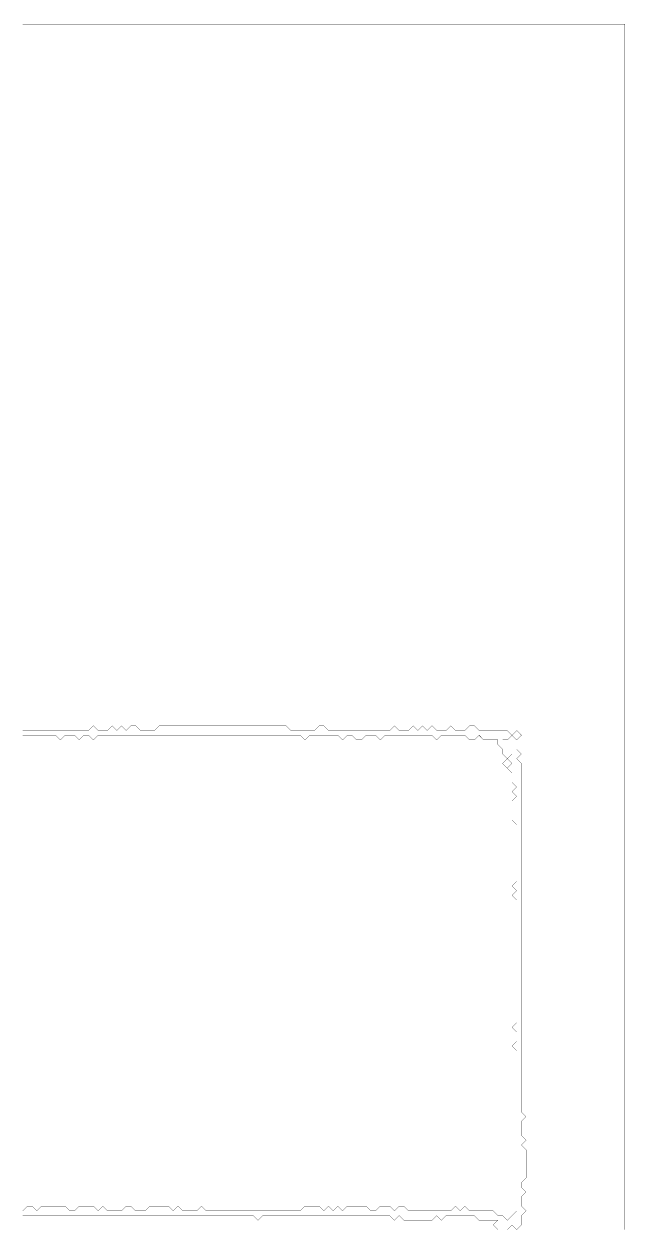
# Model space of a CAD drawing. Header units: metres. Extents: x 0 to 4998, y -4998 to 0.
# Drawn here: x 3749 to 4998, y -2494 to 0 of the extents above; entities that cross this region are included whole.
import ezdxf

# ---------------------------------------------------------------- set-up
doc = ezdxf.new("R2010")
doc.units = ezdxf.units.M
doc.layers.add('conductor', color=1, linetype='Continuous')
doc.layers.add('substrate', color=5, linetype='Continuous')

msp = doc.modelspace()

# ---------------------------------------------------------------- linework, layer by layer
at = {"layer": 'conductor', "const_width": 0.5}
msp.add_lwpolyline([(3746.21875, -2464.875), (3756, -2455.09375), (3765.78125, -2455.09375), (3775.5625, -2464.875), (3785.34375, -2455.09375), (3795.125, -2455.09375), (3804.90625, -2455.09375), (3814.6875, -2455.09375), (3824.46875, -2455.09375), (3834.25, -2455.09375), (3844.03125, -2464.875), (3853.8125, -2464.875), (3863.59375, -2455.09375), (3873.375, -2455.09375), (3883.15625, -2455.09375), (3892.9375, -2455.09375), (3902.71875, -2464.875), (3912.5, -2455.09375), (3922.28125, -2464.875), (3932.0625, -2464.875), (3941.84375, -2464.875), (3951.625, -2464.875), (3961.40625, -2455.09375), (3971.1875, -2455.09375), (3980.96875, -2464.875), (3990.75, -2464.875), (4000.53125, -2464.875), (4010.3125, -2455.09375), (4020.09375, -2455.09375), (4029.875, -2455.09375), (4039.65625, -2455.09375), (4049.4375, -2455.09375), (4059.21875, -2464.875), (4069, -2455.09375), (4078.78125, -2464.875), (4088.5625, -2464.875), (4098.34375, -2464.875), (4108.125, -2464.875), (4117.90625, -2455.09375), (4127.6875, -2464.875), (4137.46875, -2464.875), (4147.25, -2464.875), (4157.03125, -2464.875), (4166.8125, -2464.875), (4176.59375, -2464.875), (4186.375, -2464.875), (4196.15625, -2464.875), (4205.9375, -2464.875), (4215.71875, -2464.875), (4225.5, -2464.875), (4235.28125, -2464.875), (4245.0625, -2464.875), (4254.84375, -2464.875), (4264.625, -2464.875), (4274.40625, -2464.875), (4284.1875, -2464.875), (4293.96875, -2464.875), (4303.75, -2464.875), (4313.53125, -2464.875), (4323.3125, -2464.875), (4333.09375, -2455.09375), (4342.875, -2455.09375), (4352.65625, -2455.09375), (4362.4375, -2455.09375), (4372.21875, -2464.875), (4382, -2455.09375), (4391.78125, -2464.875), (4401.5625, -2455.09375), (4411.34375, -2464.875), (4421.125, -2455.09375), (4430.90625, -2455.09375), (4440.6875, -2455.09375), (4450.46875, -2455.09375), (4460.25, -2455.09375), (4470.03125, -2464.875), (4479.8125, -2464.875), (4489.59375, -2455.09375), (4499.375, -2455.09375), (4509.15625, -2455.09375), (4518.9375, -2464.875), (4528.71875, -2455.09375), (4538.5, -2455.09375), (4548.28125, -2464.875), (4558.0625, -2464.875), (4567.84375, -2464.875), (4577.625, -2464.875), (4587.40625, -2464.875), (4597.1875, -2464.875), (4606.96875, -2464.875), (4616.75, -2464.875), (4626.53125, -2464.875), (4636.3125, -2464.875), (4646.09375, -2455.09375), (4655.875, -2464.875), (4665.65625, -2455.09375), (4675.4375, -2464.875), (4685.21875, -2464.875), (4695, -2464.875), (4704.78125, -2464.875), (4714.5625, -2464.875), (4724.34375, -2464.875), (4734.125, -2474.65625), (4743.90625, -2474.65625), (4753.6875, -2484.4375), (4763.46875, -2474.65625), (4773.25, -2464.875), (4773.25, -2455.09375), (4773.25, -2445.3125), (4773.25, -2435.53125), (4773.25, -2425.75), (4773.25, -2415.96875), (4773.25, -2406.1875), (4773.25, -2396.40625), (4773.25, -2386.625), (4773.25, -2376.84375), (4773.25, -2367.0625), (4773.25, -2357.28125), (4773.25, -2347.5), (4773.25, -2337.71875), (4773.25, -2327.9375), (4773.25, -2318.15625), (4773.25, -2308.375), (4773.25, -2298.59375), (4773.25, -2288.8125), (4773.25, -2279.03125), (4773.25, -2269.25), (4773.25, -2259.46875), (4773.25, -2249.6875), (4773.25, -2239.90625), (4773.25, -2230.125), (4773.25, -2220.34375), (4773.25, -2210.5625), (4773.25, -2200.78125), (4773.25, -2191), (4773.25, -2181.21875), (4773.25, -2171.4375), (4773.25, -2161.65625), (4773.25, -2151.875), (4773.25, -2142.09375), (4773.25, -2132.3125), (4763.46875, -2122.53125), (4773.25, -2112.75), (4773.25, -2102.96875), (4773.25, -2093.1875), (4763.46875, -2083.40625), (4773.25, -2073.625), (4773.25, -2063.84375), (4773.25, -2054.0625), (4773.25, -2044.28125), (4773.25, -2034.5), (4773.25, -2024.71875), (4773.25, -2014.9375), (4773.25, -2005.15625), (4773.25, -1995.375), (4773.25, -1985.59375), (4773.25, -1975.8125), (4773.25, -1966.03125), (4773.25, -1956.25), (4773.25, -1946.46875), (4773.25, -1936.6875), (4773.25, -1926.90625), (4773.25, -1917.125), (4773.25, -1907.34375), (4773.25, -1897.5625), (4773.25, -1887.78125), (4773.25, -1878), (4773.25, -1868.21875), (4773.25, -1858.4375), (4773.25, -1848.65625), (4773.25, -1838.875), (4773.25, -1829.09375), (4773.25, -1819.3125), (4763.46875, -1809.53125), (4773.25, -1799.75), (4763.46875, -1789.96875), (4773.25, -1780.1875), (4773.25, -1770.40625), (4773.25, -1760.625), (4773.25, -1750.84375), (4773.25, -1741.0625), (4773.25, -1731.28125), (4773.25, -1721.5), (4773.25, -1711.71875), (4773.25, -1701.9375), (4773.25, -1692.15625), (4773.25, -1682.375), (4773.25, -1672.59375), (4773.25, -1662.8125), (4763.46875, -1653.03125), (4763.46875, -1643.25), (4763.46875, -1633.46875), (4763.46875, -1623.6875), (4763.46875, -1613.90625), (4773.25, -1604.125), (4763.46875, -1594.34375), (4773.25, -1584.5625), (4763.46875, -1574.78125), (4763.46875, -1565), (4763.46875, -1555.21875), (4753.6875, -1545.4375), (4763.46875, -1535.65625), (4763.46875, -1525.875), (4763.46875, -1516.09375), (4753.6875, -1525.875), (4743.90625, -1516.09375), (4743.90625, -1506.3125), (4734.125, -1496.53125), (4734.125, -1486.75), (4724.34375, -1486.75), (4714.5625, -1486.75), (4704.78125, -1486.75), (4695, -1476.96875), (4685.21875, -1486.75), (4675.4375, -1486.75), (4665.65625, -1476.96875), (4655.875, -1476.96875), (4646.09375, -1476.96875), (4636.3125, -1476.96875), (4626.53125, -1476.96875), (4616.75, -1476.96875), (4606.96875, -1486.75), (4597.1875, -1476.96875), (4587.40625, -1476.96875), (4577.625, -1476.96875), (4567.84375, -1476.96875), (4558.0625, -1476.96875), (4548.28125, -1476.96875), (4538.5, -1476.96875), (4528.71875, -1476.96875), (4518.9375, -1476.96875), (4509.15625, -1476.96875), (4499.375, -1476.96875), (4489.59375, -1486.75), (4479.8125, -1476.96875), (4470.03125, -1476.96875), (4460.25, -1476.96875), (4450.46875, -1486.75), (4440.6875, -1486.75), (4430.90625, -1476.96875), (4421.125, -1476.96875), (4411.34375, -1486.75), (4401.5625, -1476.96875), (4391.78125, -1476.96875), (4382, -1476.96875), (4372.21875, -1476.96875), (4362.4375, -1476.96875), (4352.65625, -1476.96875), (4342.875, -1476.96875), (4333.09375, -1486.75), (4323.3125, -1476.96875), (4313.53125, -1476.96875), (4303.75, -1476.96875), (4293.96875, -1476.96875), (4284.1875, -1476.96875), (4274.40625, -1476.96875), (4264.625, -1476.96875), (4254.84375, -1476.96875), (4245.0625, -1476.96875), (4235.28125, -1476.96875), (4225.5, -1476.96875), (4215.71875, -1476.96875), (4205.9375, -1476.96875), (4196.15625, -1476.96875), (4186.375, -1476.96875), (4176.59375, -1476.96875), (4166.8125, -1476.96875), (4157.03125, -1476.96875), (4147.25, -1476.96875), (4137.46875, -1476.96875), (4127.6875, -1476.96875), (4117.90625, -1476.96875), (4108.125, -1476.96875), (4098.34375, -1476.96875), (4088.5625, -1476.96875), (4078.78125, -1476.96875), (4069, -1476.96875), (4059.21875, -1476.96875), (4049.4375, -1476.96875), (4039.65625, -1476.96875), (4029.875, -1476.96875), (4020.09375, -1476.96875), (4010.3125, -1476.96875), (4000.53125, -1476.96875), (3990.75, -1476.96875), (3980.96875, -1476.96875), (3971.1875, -1476.96875), (3961.40625, -1476.96875), (3951.625, -1476.96875), (3941.84375, -1476.96875), (3932.0625, -1476.96875), (3922.28125, -1476.96875), (3912.5, -1476.96875), (3902.71875, -1476.96875), (3892.9375, -1486.75), (3883.15625, -1476.96875), (3873.375, -1476.96875), (3863.59375, -1486.75), (3853.8125, -1476.96875), (3844.03125, -1476.96875), (3834.25, -1476.96875), (3824.46875, -1486.75), (3814.6875, -1476.96875), (3804.90625, -1476.96875), (3795.125, -1476.96875), (3785.34375, -1476.96875), (3775.5625, -1476.96875), (3765.78125, -1476.96875), (3756, -1476.96875), (3746.21875, -1476.96875)], dxfattribs=at)
msp.add_lwpolyline([(4743.90625, -1535.65625), (4753.6875, -1525.875), (4763.46875, -1535.65625), (4753.6875, -1545.4375)], close=True, dxfattribs=at)
at = {"layer": 'substrate', "const_width": 0.5}
for points in [[(4998.21875, -2504), (4998.21875, -2494.21875), (4998.21875, -2484.4375), (4998.21875, -2474.65625), (4998.21875, -2464.875), (4998.21875, -2455.09375), (4998.21875, -2445.3125), (4998.21875, -2435.53125), (4998.21875, -2425.75), (4998.21875, -2415.96875), (4998.21875, -2406.1875), (4998.21875, -2396.40625), (4998.21875, -2386.625), (4998.21875, -2376.84375), (4998.21875, -2367.0625), (4998.21875, -2357.28125), (4998.21875, -2347.5), (4998.21875, -2337.71875), (4998.21875, -2327.9375), (4998.21875, -2318.15625), (4998.21875, -2308.375), (4998.21875, -2298.59375), (4998.21875, -2288.8125), (4998.21875, -2279.03125), (4998.21875, -2269.25), (4998.21875, -2259.46875), (4998.21875, -2249.6875), (4998.21875, -2239.90625), (4998.21875, -2230.125), (4998.21875, -2220.34375), (4998.21875, -2210.5625), (4998.21875, -2200.78125), (4998.21875, -2191), (4998.21875, -2181.21875), (4998.21875, -2171.4375), (4998.21875, -2161.65625), (4998.21875, -2151.875), (4998.21875, -2142.09375), (4998.21875, -2132.3125), (4998.21875, -2122.53125), (4998.21875, -2112.75), (4998.21875, -2102.96875), (4998.21875, -2093.1875), (4998.21875, -2083.40625), (4998.21875, -2073.625), (4998.21875, -2063.84375), (4998.21875, -2054.0625), (4998.21875, -2044.28125), (4998.21875, -2034.5), (4998.21875, -2024.71875), (4998.21875, -2014.9375), (4998.21875, -2005.15625), (4998.21875, -1995.375), (4998.21875, -1985.59375), (4998.21875, -1975.8125), (4998.21875, -1966.03125), (4998.21875, -1956.25), (4998.21875, -1946.46875), (4998.21875, -1936.6875), (4998.21875, -1926.90625), (4998.21875, -1917.125), (4998.21875, -1907.34375), (4998.21875, -1897.5625), (4998.21875, -1887.78125), (4998.21875, -1878), (4998.21875, -1868.21875), (4998.21875, -1858.4375), (4998.21875, -1848.65625), (4998.21875, -1838.875), (4998.21875, -1829.09375), (4998.21875, -1819.3125), (4998.21875, -1809.53125), (4998.21875, -1799.75), (4998.21875, -1789.96875), (4998.21875, -1780.1875), (4998.21875, -1770.40625), (4998.21875, -1760.625), (4998.21875, -1750.84375), (4998.21875, -1741.0625), (4998.21875, -1731.28125), (4998.21875, -1721.5), (4998.21875, -1711.71875), (4998.21875, -1701.9375), (4998.21875, -1692.15625), (4998.21875, -1682.375), (4998.21875, -1672.59375), (4998.21875, -1662.8125), (4998.21875, -1653.03125), (4998.21875, -1643.25), (4998.21875, -1633.46875), (4998.21875, -1623.6875), (4998.21875, -1613.90625), (4998.21875, -1604.125), (4998.21875, -1594.34375), (4998.21875, -1584.5625), (4998.21875, -1574.78125), (4998.21875, -1565), (4998.21875, -1555.21875), (4998.21875, -1545.4375), (4998.21875, -1535.65625), (4998.21875, -1525.875), (4998.21875, -1516.09375), (4998.21875, -1506.3125), (4998.21875, -1496.53125), (4998.21875, -1486.75), (4998.21875, -1476.96875), (4998.21875, -1467.1875), (4998.21875, -1457.40625), (4998.21875, -1447.625), (4998.21875, -1437.84375), (4998.21875, -1428.0625), (4998.21875, -1418.28125), (4998.21875, -1408.5), (4998.21875, -1398.71875), (4998.21875, -1388.9375), (4998.21875, -1379.15625), (4998.21875, -1369.375), (4998.21875, -1359.59375), (4998.21875, -1349.8125), (4998.21875, -1340.03125), (4998.21875, -1330.25), (4998.21875, -1320.46875), (4998.21875, -1310.6875), (4998.21875, -1300.90625), (4998.21875, -1291.125), (4998.21875, -1281.34375), (4998.21875, -1271.5625), (4998.21875, -1261.78125), (4998.21875, -1252), (4998.21875, -1242.21875), (4998.21875, -1232.4375), (4998.21875, -1222.65625), (4998.21875, -1212.875), (4998.21875, -1203.09375), (4998.21875, -1193.3125), (4998.21875, -1183.53125), (4998.21875, -1173.75), (4998.21875, -1163.96875), (4998.21875, -1154.1875), (4998.21875, -1144.40625), (4998.21875, -1134.625), (4998.21875, -1124.84375), (4998.21875, -1115.0625), (4998.21875, -1105.28125), (4998.21875, -1095.5), (4998.21875, -1085.71875), (4998.21875, -1075.9375), (4998.21875, -1066.15625), (4998.21875, -1056.375), (4998.21875, -1046.59375), (4998.21875, -1036.8125), (4998.21875, -1027.03125), (4998.21875, -1017.25), (4998.21875, -1007.46875), (4998.21875, -997.6875), (4998.21875, -987.90625), (4998.21875, -978.125), (4998.21875, -968.34375), (4998.21875, -958.5625), (4998.21875, -948.78125), (4998.21875, -939), (4998.21875, -929.21875), (4998.21875, -919.4375), (4998.21875, -909.65625), (4998.21875, -899.875), (4998.21875, -890.09375), (4998.21875, -880.3125), (4998.21875, -870.53125), (4998.21875, -860.75), (4998.21875, -850.96875), (4998.21875, -841.1875), (4998.21875, -831.40625), (4998.21875, -821.625), (4998.21875, -811.84375), (4998.21875, -802.0625), (4998.21875, -792.28125), (4998.21875, -782.5), (4998.21875, -772.71875), (4998.21875, -762.9375), (4998.21875, -753.15625), (4998.21875, -743.375), (4998.21875, -733.59375), (4998.21875, -723.8125), (4998.21875, -714.03125), (4998.21875, -704.25), (4998.21875, -694.46875), (4998.21875, -684.6875), (4998.21875, -674.90625), (4998.21875, -665.125), (4998.21875, -655.34375), (4998.21875, -645.5625), (4998.21875, -635.78125), (4998.21875, -626), (4998.21875, -616.21875), (4998.21875, -606.4375), (4998.21875, -596.65625), (4998.21875, -586.875), (4998.21875, -577.09375), (4998.21875, -567.3125), (4998.21875, -557.53125), (4998.21875, -547.75), (4998.21875, -537.96875), (4998.21875, -528.1875), (4998.21875, -518.40625), (4998.21875, -508.625), (4998.21875, -498.84375), (4998.21875, -489.0625), (4998.21875, -479.28125), (4998.21875, -469.5), (4998.21875, -459.71875), (4998.21875, -449.9375), (4998.21875, -440.15625), (4998.21875, -430.375), (4998.21875, -420.59375), (4998.21875, -410.8125), (4998.21875, -401.03125), (4998.21875, -391.25), (4998.21875, -381.46875), (4998.21875, -371.6875), (4998.21875, -361.90625), (4998.21875, -352.125), (4998.21875, -342.34375), (4998.21875, -332.5625), (4998.21875, -322.78125), (4998.21875, -313), (4998.21875, -303.21875), (4998.21875, -293.4375), (4998.21875, -283.65625), (4998.21875, -273.875), (4998.21875, -264.09375), (4998.21875, -254.3125), (4998.21875, -244.53125), (4998.21875, -234.75), (4998.21875, -224.96875), (4998.21875, -215.1875), (4998.21875, -205.40625), (4998.21875, -195.625), (4998.21875, -185.84375), (4998.21875, -176.0625), (4998.21875, -166.28125), (4998.21875, -156.5), (4998.21875, -146.71875), (4998.21875, -136.9375), (4998.21875, -127.15625), (4998.21875, -117.375), (4998.21875, -107.59375), (4998.21875, -97.8125), (4998.21875, -88.03125), (4998.21875, -78.25), (4998.21875, -68.46875), (4998.21875, -58.6875), (4998.21875, -48.90625), (4998.21875, -39.125), (4998.21875, -29.34375), (4998.21875, -19.5625), (4998.21875, -9.78125), (4998.21875, 0), (4988.4375, 0), (4978.65625, 0), (4968.875, 0), (4959.09375, 0), (4949.3125, 0), (4939.53125, 0), (4929.75, 0), (4919.96875, 0), (4910.1875, 0), (4900.40625, 0), (4890.625, 0), (4880.84375, 0), (4871.0625, 0), (4861.28125, 0), (4851.5, 0), (4841.71875, 0), (4831.9375, 0), (4822.15625, 0), (4812.375, 0), (4802.59375, 0), (4792.8125, 0), (4783.03125, 0), (4773.25, 0), (4763.46875, 0), (4753.6875, 0), (4743.90625, 0), (4734.125, 0), (4724.34375, 0), (4714.5625, 0), (4704.78125, 0), (4695, 0), (4685.21875, 0), (4675.4375, 0), (4665.65625, 0), (4655.875, 0), (4646.09375, 0), (4636.3125, 0), (4626.53125, 0), (4616.75, 0), (4606.96875, 0), (4597.1875, 0), (4587.40625, 0), (4577.625, 0), (4567.84375, 0), (4558.0625, 0), (4548.28125, 0), (4538.5, 0), (4528.71875, 0), (4518.9375, 0), (4509.15625, 0), (4499.375, 0), (4489.59375, 0), (4479.8125, 0), (4470.03125, 0), (4460.25, 0), (4450.46875, 0), (4440.6875, 0), (4430.90625, 0), (4421.125, 0), (4411.34375, 0), (4401.5625, 0), (4391.78125, 0), (4382, 0), (4372.21875, 0), (4362.4375, 0), (4352.65625, 0), (4342.875, 0), (4333.09375, 0), (4323.3125, 0), (4313.53125, 0), (4303.75, 0), (4293.96875, 0), (4284.1875, 0), (4274.40625, 0), (4264.625, 0), (4254.84375, 0), (4245.0625, 0), (4235.28125, 0), (4225.5, 0), (4215.71875, 0), (4205.9375, 0), (4196.15625, 0), (4186.375, 0), (4176.59375, 0), (4166.8125, 0), (4157.03125, 0), (4147.25, 0), (4137.46875, 0), (4127.6875, 0), (4117.90625, 0), (4108.125, 0), (4098.34375, 0), (4088.5625, 0), (4078.78125, 0), (4069, 0), (4059.21875, 0), (4049.4375, 0), (4039.65625, 0), (4029.875, 0), (4020.09375, 0), (4010.3125, 0), (4000.53125, 0), (3990.75, 0), (3980.96875, 0), (3971.1875, 0), (3961.40625, 0), (3951.625, 0), (3941.84375, 0), (3932.0625, 0), (3922.28125, 0), (3912.5, 0), (3902.71875, 0), (3892.9375, 0), (3883.15625, 0), (3873.375, 0), (3863.59375, 0), (3853.8125, 0), (3844.03125, 0), (3834.25, 0), (3824.46875, 0), (3814.6875, 0), (3804.90625, 0), (3795.125, 0), (3785.34375, 0), (3775.5625, 0), (3765.78125, 0), (3756, 0), (3746.21875, 0)], [(3746.21875, -1467.1875), (3756, -1467.1875), (3765.78125, -1467.1875), (3775.5625, -1467.1875), (3785.34375, -1467.1875), (3795.125, -1467.1875), (3804.90625, -1467.1875), (3814.6875, -1467.1875), (3824.46875, -1467.1875), (3834.25, -1467.1875), (3844.03125, -1467.1875), (3853.8125, -1467.1875), (3863.59375, -1467.1875), (3873.375, -1467.1875), (3883.15625, -1467.1875), (3892.9375, -1457.40625), (3902.71875, -1467.1875), (3912.5, -1467.1875), (3922.28125, -1467.1875), (3932.0625, -1457.40625), (3941.84375, -1467.1875), (3951.625, -1457.40625), (3961.40625, -1467.1875), (3971.1875, -1457.40625), (3980.96875, -1457.40625), (3990.75, -1467.1875), (4000.53125, -1467.1875), (4010.3125, -1467.1875), (4020.09375, -1467.1875), (4029.875, -1457.40625), (4039.65625, -1457.40625), (4049.4375, -1457.40625), (4059.21875, -1457.40625), (4069, -1457.40625), (4078.78125, -1457.40625), (4088.5625, -1457.40625), (4098.34375, -1457.40625), (4108.125, -1457.40625), (4117.90625, -1457.40625), (4127.6875, -1457.40625), (4137.46875, -1457.40625), (4147.25, -1457.40625), (4157.03125, -1457.40625), (4166.8125, -1457.40625), (4176.59375, -1457.40625), (4186.375, -1457.40625), (4196.15625, -1457.40625), (4205.9375, -1457.40625), (4215.71875, -1457.40625), (4225.5, -1457.40625), (4235.28125, -1457.40625), (4245.0625, -1457.40625), (4254.84375, -1457.40625), (4264.625, -1457.40625), (4274.40625, -1457.40625), (4284.1875, -1457.40625), (4293.96875, -1457.40625), (4303.75, -1467.1875), (4313.53125, -1467.1875), (4323.3125, -1467.1875), (4333.09375, -1467.1875), (4342.875, -1467.1875), (4352.65625, -1467.1875), (4362.4375, -1457.40625), (4372.21875, -1457.40625), (4382, -1467.1875), (4391.78125, -1467.1875), (4401.5625, -1467.1875), (4411.34375, -1467.1875), (4421.125, -1467.1875), (4430.90625, -1467.1875), (4440.6875, -1467.1875), (4450.46875, -1467.1875), (4460.25, -1467.1875), (4470.03125, -1467.1875), (4479.8125, -1467.1875), (4489.59375, -1467.1875), (4499.375, -1467.1875), (4509.15625, -1467.1875), (4518.9375, -1457.40625), (4528.71875, -1467.1875), (4538.5, -1467.1875), (4548.28125, -1467.1875), (4558.0625, -1457.40625), (4567.84375, -1467.1875), (4577.625, -1457.40625), (4587.40625, -1467.1875), (4597.1875, -1457.40625), (4606.96875, -1467.1875), (4616.75, -1467.1875), (4626.53125, -1467.1875), (4636.3125, -1457.40625), (4646.09375, -1467.1875), (4655.875, -1467.1875), (4665.65625, -1467.1875), (4675.4375, -1457.40625), (4685.21875, -1457.40625), (4695, -1467.1875), (4704.78125, -1467.1875), (4714.5625, -1467.1875), (4724.34375, -1467.1875), (4734.125, -1467.1875), (4743.90625, -1467.1875), (4753.6875, -1467.1875), (4763.46875, -1476.96875), (4753.6875, -1486.75), (4743.90625, -1486.75), (4753.6875, -1486.75), (4763.46875, -1476.96875), (4773.25, -1486.75), (4773.25, -1496.53125), (4773.25, -1506.3125), (4783.03125, -1516.09375), (4773.25, -1525.875), (4783.03125, -1535.65625), (4783.03125, -1545.4375), (4783.03125, -1555.21875), (4783.03125, -1565), (4783.03125, -1574.78125), (4783.03125, -1584.5625), (4783.03125, -1594.34375), (4783.03125, -1604.125), (4783.03125, -1613.90625), (4783.03125, -1623.6875), (4783.03125, -1633.46875), (4783.03125, -1643.25), (4783.03125, -1653.03125), (4783.03125, -1662.8125), (4783.03125, -1672.59375), (4783.03125, -1682.375), (4783.03125, -1692.15625), (4783.03125, -1701.9375), (4783.03125, -1711.71875), (4783.03125, -1721.5), (4783.03125, -1731.28125), (4783.03125, -1741.0625), (4783.03125, -1750.84375), (4783.03125, -1760.625), (4783.03125, -1770.40625), (4783.03125, -1780.1875), (4783.03125, -1789.96875), (4783.03125, -1799.75), (4783.03125, -1809.53125), (4783.03125, -1819.3125), (4783.03125, -1829.09375), (4783.03125, -1838.875), (4783.03125, -1848.65625), (4783.03125, -1858.4375), (4783.03125, -1868.21875), (4783.03125, -1878), (4783.03125, -1887.78125), (4783.03125, -1897.5625), (4783.03125, -1907.34375), (4783.03125, -1917.125), (4783.03125, -1926.90625), (4783.03125, -1936.6875), (4783.03125, -1946.46875), (4783.03125, -1956.25), (4783.03125, -1966.03125), (4783.03125, -1975.8125), (4783.03125, -1985.59375), (4783.03125, -1995.375), (4783.03125, -2005.15625), (4783.03125, -2014.9375), (4783.03125, -2024.71875), (4783.03125, -2034.5), (4783.03125, -2044.28125), (4783.03125, -2054.0625), (4783.03125, -2063.84375), (4783.03125, -2073.625), (4783.03125, -2083.40625), (4783.03125, -2093.1875), (4783.03125, -2102.96875), (4783.03125, -2112.75), (4783.03125, -2122.53125), (4783.03125, -2132.3125), (4783.03125, -2142.09375), (4783.03125, -2151.875), (4783.03125, -2161.65625), (4783.03125, -2171.4375), (4783.03125, -2181.21875), (4783.03125, -2191), (4783.03125, -2200.78125), (4783.03125, -2210.5625), (4783.03125, -2220.34375), (4783.03125, -2230.125), (4783.03125, -2239.90625), (4783.03125, -2249.6875), (4783.03125, -2259.46875), (4792.8125, -2269.25), (4783.03125, -2279.03125), (4783.03125, -2288.8125), (4783.03125, -2298.59375), (4783.03125, -2308.375), (4792.8125, -2318.15625), (4783.03125, -2327.9375), (4792.8125, -2337.71875), (4792.8125, -2347.5), (4792.8125, -2357.28125), (4792.8125, -2367.0625), (4792.8125, -2376.84375), (4792.8125, -2386.625), (4792.8125, -2396.40625), (4783.03125, -2406.1875), (4783.03125, -2415.96875), (4792.8125, -2425.75), (4783.03125, -2435.53125), (4783.03125, -2445.3125), (4783.03125, -2455.09375), (4792.8125, -2464.875), (4783.03125, -2474.65625), (4783.03125, -2484.4375), (4783.03125, -2494.21875), (4773.25, -2504), (4763.46875, -2494.21875), (4753.6875, -2504)], [(4734.125, -2504), (4724.34375, -2494.21875), (4734.125, -2484.4375), (4724.34375, -2484.4375), (4714.5625, -2484.4375), (4704.78125, -2484.4375), (4695, -2484.4375), (4685.21875, -2474.65625), (4675.4375, -2474.65625), (4665.65625, -2474.65625), (4655.875, -2474.65625), (4646.09375, -2474.65625), (4636.3125, -2474.65625), (4626.53125, -2474.65625), (4616.75, -2484.4375), (4606.96875, -2474.65625), (4597.1875, -2484.4375), (4587.40625, -2484.4375), (4577.625, -2484.4375), (4567.84375, -2484.4375), (4558.0625, -2484.4375), (4548.28125, -2484.4375), (4538.5, -2484.4375), (4528.71875, -2474.65625), (4518.9375, -2484.4375), (4509.15625, -2474.65625), (4499.375, -2474.65625), (4489.59375, -2474.65625), (4479.8125, -2474.65625), (4470.03125, -2474.65625), (4460.25, -2474.65625), (4450.46875, -2474.65625), (4440.6875, -2474.65625), (4430.90625, -2474.65625), (4421.125, -2474.65625), (4411.34375, -2474.65625), (4401.5625, -2474.65625), (4391.78125, -2474.65625), (4382, -2474.65625), (4372.21875, -2474.65625), (4362.4375, -2474.65625), (4352.65625, -2474.65625), (4342.875, -2474.65625), (4333.09375, -2474.65625), (4323.3125, -2474.65625), (4313.53125, -2474.65625), (4303.75, -2474.65625), (4293.96875, -2474.65625), (4284.1875, -2474.65625), (4274.40625, -2474.65625), (4264.625, -2474.65625), (4254.84375, -2474.65625), (4245.0625, -2474.65625), (4235.28125, -2484.4375), (4225.5, -2474.65625), (4215.71875, -2474.65625), (4205.9375, -2474.65625), (4196.15625, -2474.65625), (4186.375, -2474.65625), (4176.59375, -2474.65625), (4166.8125, -2474.65625), (4157.03125, -2474.65625), (4147.25, -2474.65625), (4137.46875, -2474.65625), (4127.6875, -2474.65625), (4117.90625, -2474.65625), (4108.125, -2474.65625), (4098.34375, -2474.65625), (4088.5625, -2474.65625), (4078.78125, -2474.65625), (4069, -2474.65625), (4059.21875, -2474.65625), (4049.4375, -2474.65625), (4039.65625, -2474.65625), (4029.875, -2474.65625), (4020.09375, -2474.65625), (4010.3125, -2474.65625), (4000.53125, -2474.65625), (3990.75, -2474.65625), (3980.96875, -2474.65625), (3971.1875, -2474.65625), (3961.40625, -2474.65625), (3951.625, -2474.65625), (3941.84375, -2474.65625), (3932.0625, -2474.65625), (3922.28125, -2474.65625), (3912.5, -2474.65625), (3902.71875, -2474.65625), (3892.9375, -2474.65625), (3883.15625, -2474.65625), (3873.375, -2474.65625), (3863.59375, -2474.65625), (3853.8125, -2474.65625), (3844.03125, -2474.65625), (3834.25, -2474.65625), (3824.46875, -2474.65625), (3814.6875, -2474.65625), (3804.90625, -2474.65625), (3795.125, -2474.65625), (3785.34375, -2474.65625), (3775.5625, -2474.65625), (3765.78125, -2474.65625), (3756, -2474.65625), (3746.21875, -2474.65625)]]:
    msp.add_lwpolyline(points, dxfattribs=at)
msp.add_lwpolyline([(4763.46875, -1476.96875), (4773.25, -1467.1875), (4783.03125, -1476.96875), (4773.25, -1486.75)], close=True, dxfattribs=at)

doc.saveas('drawing.dxf')
